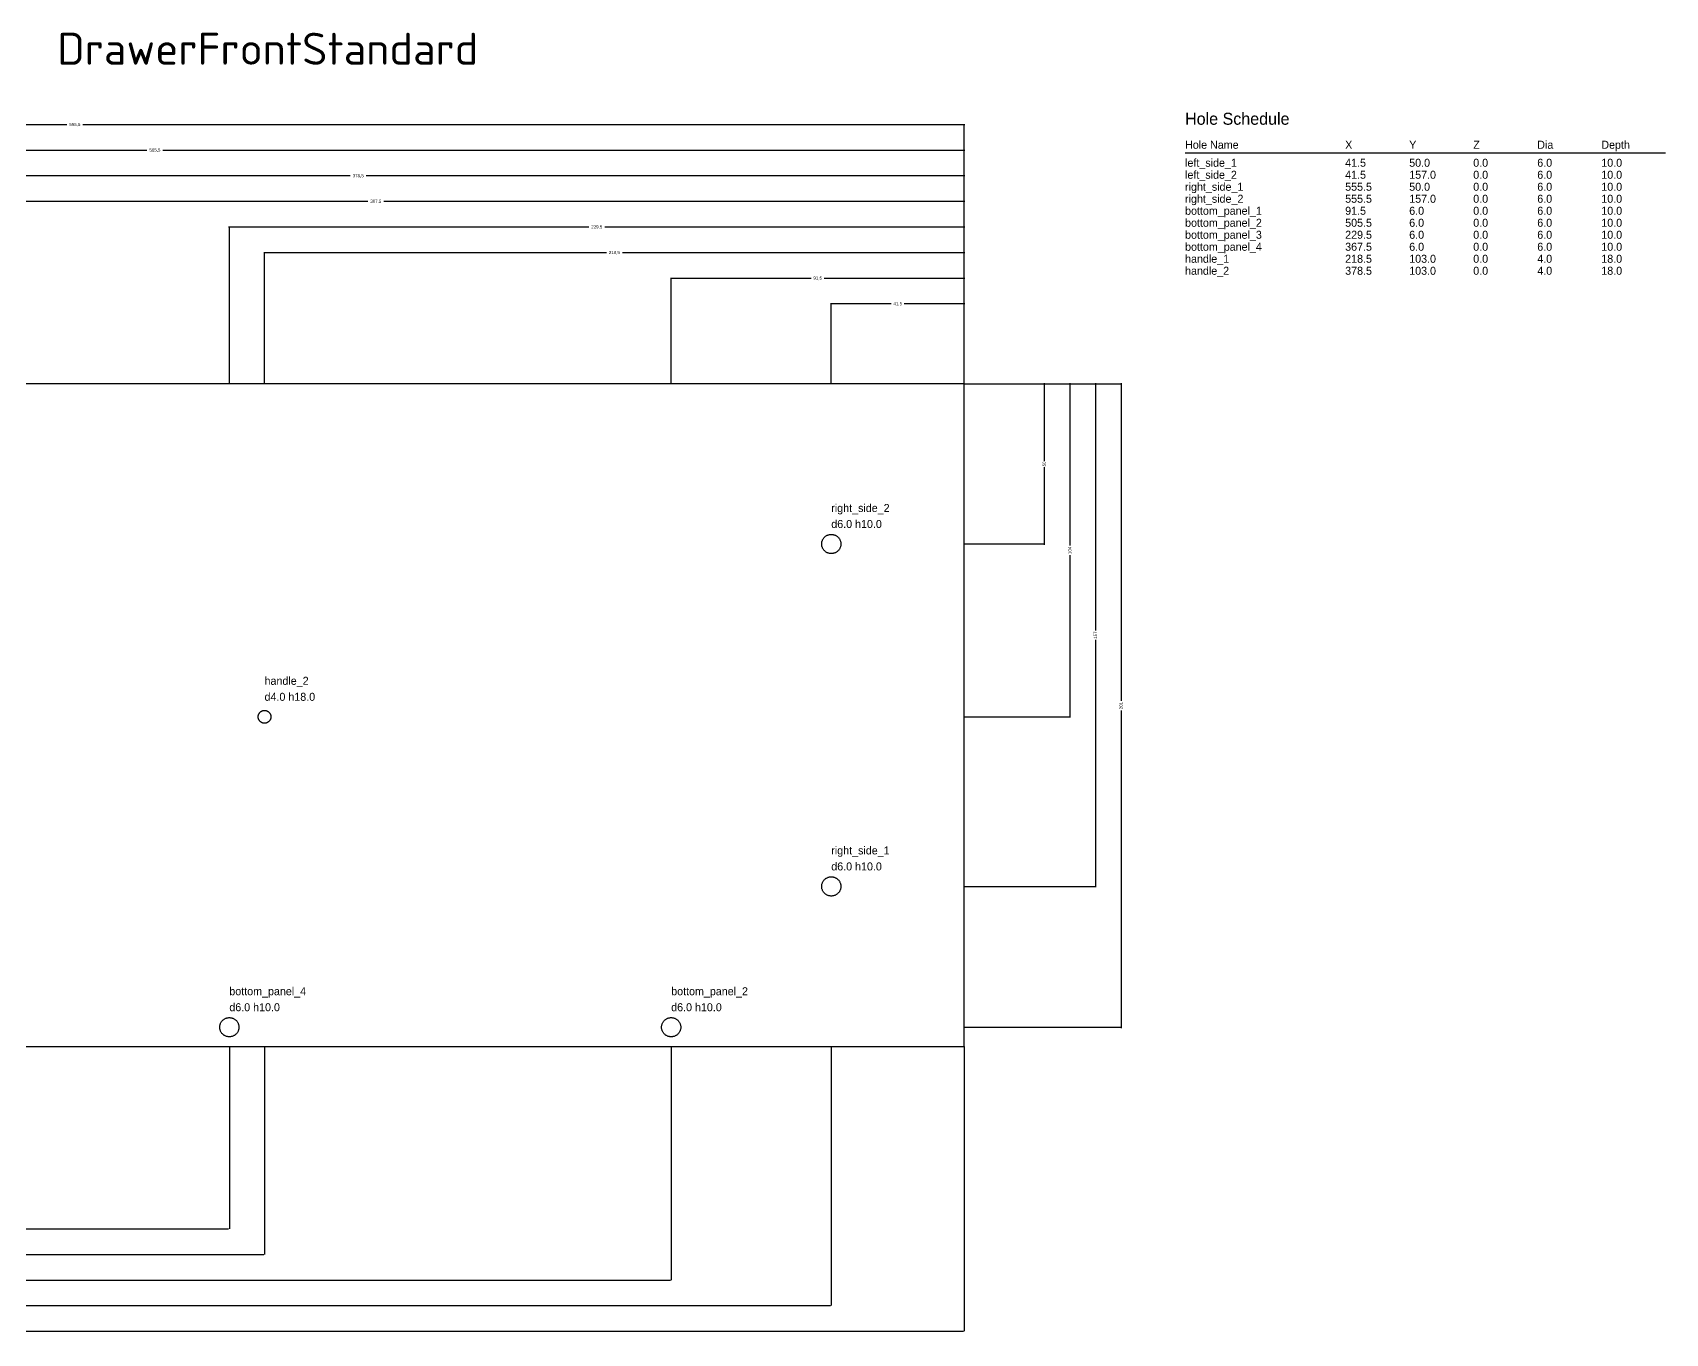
# Model space of a CAD drawing. Header units: millimetres. Extents: x -58 to 816, y -171 to 317.
# Drawn here: x 306 to 816, y -90 to 317 of the extents above; entities that cross this region are included whole.
import ezdxf
from ezdxf.enums import TextEntityAlignment as Align

# ---------------------------------------------------------------- set-up
doc = ezdxf.new("R2010")
doc.units = ezdxf.units.MM
for name, color, linetype in [('ANNOTATION', 7, 'Continuous'), ('CUT', 1, 'Continuous'), ('DIMENSION', 8, 'Continuous')]:
    doc.layers.add(name, color=color, linetype=linetype)
doc.styles.add('Title', font='ISOCPEUR.ttf')
doc.dimstyles.get("Standard").update_dxf_attribs({"dimtxt": 2.5, "dimasz": 2.5, "dimexe": 1.25, "dimexo": 0.625, "dimtad": 1, "dimtxsty": 'Standard', "dimcen": 2.5, "dimazin": 3, "dimtfac": 1, "dimtmove": 0, "dimatfit": 3})

# ---------------------------------------------------------------- blocks, each defined once
blk = doc.blocks.new('_CLOSEDFILLED')
at = {"color": 0, "linetype": 'ByBlock'}
blk.add_solid([(-1, 0.2), (0, 0), (-1, -0.2)], dxfattribs=at)
blk = doc.blocks.new('*D5')
for p, q in [((0, 0), (0, -57)), ((367.5, 0), (367.5, -57)), ((0.25, -57), (181.25, -57)), ((186.25, -57), (367.25, -57))]:
    blk.add_line(p, q)
at = {"layer": 'Defpoints'}
for p in [(0, 0), (367.5, 0), (0, -57)]:
    blk.add_point(p, dxfattribs=at)
at = {"layer": 'DIMENSION', "xscale": 0.25, "yscale": 0.25, "rotation": 180}
blk.add_blockref('_CLOSEDFILLED', (0, -57), dxfattribs=at)
at = {"layer": 'DIMENSION', "xscale": 0.25, "yscale": 0.25}
blk.add_blockref('_CLOSEDFILLED', (367.5, -57), dxfattribs=at)
at = {"layer": 'DIMENSION', "insert": (183.75, -57), "char_height": 1, "attachment_point": 5}
blk.add_mtext('367,5', dxfattribs=at)
blk = doc.blocks.new('*D6')
for p, q in [((0, 0), (0, -65)), ((378.5, 0), (378.5, -65)), ((0.25, -65), (186.75, -65)), ((191.75, -65), (378.25, -65))]:
    blk.add_line(p, q)
at = {"layer": 'Defpoints'}
for p in [(0, 0), (378.5, 0), (0, -65)]:
    blk.add_point(p, dxfattribs=at)
at = {"layer": 'DIMENSION', "xscale": 0.25, "yscale": 0.25, "rotation": 180}
blk.add_blockref('_CLOSEDFILLED', (0, -65), dxfattribs=at)
at = {"layer": 'DIMENSION', "xscale": 0.25, "yscale": 0.25}
blk.add_blockref('_CLOSEDFILLED', (378.5, -65), dxfattribs=at)
at = {"layer": 'DIMENSION', "insert": (189.25, -65), "char_height": 1, "attachment_point": 5}
blk.add_mtext('378,5', dxfattribs=at)
blk = doc.blocks.new('*D7')
for p, q in [((0, 0), (0, -73)), ((505.5, 0), (505.5, -73)), ((0.25, -73), (250.25, -73)), ((255.25, -73), (505.25, -73))]:
    blk.add_line(p, q)
at = {"layer": 'Defpoints'}
for p in [(0, 0), (505.5, 0), (0, -73)]:
    blk.add_point(p, dxfattribs=at)
at = {"layer": 'DIMENSION', "xscale": 0.25, "yscale": 0.25, "rotation": 180}
blk.add_blockref('_CLOSEDFILLED', (0, -73), dxfattribs=at)
at = {"layer": 'DIMENSION', "xscale": 0.25, "yscale": 0.25}
blk.add_blockref('_CLOSEDFILLED', (505.5, -73), dxfattribs=at)
at = {"layer": 'DIMENSION', "insert": (252.75, -73), "char_height": 1, "attachment_point": 5}
blk.add_mtext('505,5', dxfattribs=at)
blk = doc.blocks.new('*D8')
for p, q in [((0, 0), (0, -81)), ((555.5, 0), (555.5, -81)), ((0.25, -81), (275.25, -81)), ((280.25, -81), (555.25, -81))]:
    blk.add_line(p, q)
at = {"layer": 'Defpoints'}
for p in [(0, 0), (555.5, 0), (0, -81)]:
    blk.add_point(p, dxfattribs=at)
at = {"layer": 'DIMENSION', "xscale": 0.25, "yscale": 0.25, "rotation": 180}
blk.add_blockref('_CLOSEDFILLED', (0, -81), dxfattribs=at)
at = {"layer": 'DIMENSION', "xscale": 0.25, "yscale": 0.25}
blk.add_blockref('_CLOSEDFILLED', (555.5, -81), dxfattribs=at)
at = {"layer": 'DIMENSION', "insert": (277.75, -81), "char_height": 1, "attachment_point": 5}
blk.add_mtext('555,5', dxfattribs=at)
blk = doc.blocks.new('*D9')
for p, q in [((0, 0), (0, -89)), ((597, 0), (597, -89)), ((0.25, -89), (297, -89)), ((300, -89), (596.75, -89))]:
    blk.add_line(p, q)
at = {"layer": 'Defpoints'}
for p in [(0, 0), (597, 0), (0, -89)]:
    blk.add_point(p, dxfattribs=at)
at = {"layer": 'DIMENSION', "xscale": 0.25, "yscale": 0.25, "rotation": 180}
blk.add_blockref('_CLOSEDFILLED', (0, -89), dxfattribs=at)
at = {"layer": 'DIMENSION', "xscale": 0.25, "yscale": 0.25}
blk.add_blockref('_CLOSEDFILLED', (597, -89), dxfattribs=at)
at = {"layer": 'DIMENSION', "insert": (298.5, -89), "char_height": 1, "attachment_point": 5}
blk.add_mtext('597', dxfattribs=at)
blk = doc.blocks.new('*D10')
for p, q in [((574.25, 232), (555.25, 232)), ((555.5, 207), (555.5, 232)), ((597.25, 232), (578.25, 232)), ((597, 207), (597, 232))]:
    blk.add_line(p, q)
at = {"layer": 'Defpoints'}
for p in [(597, 232), (555.5, 207), (597, 207)]:
    blk.add_point(p, dxfattribs=at)
at = {"layer": 'DIMENSION', "xscale": 0.25, "yscale": 0.25}
blk.add_blockref('_CLOSEDFILLED', (555.5, 232), dxfattribs=at)
at = {"layer": 'DIMENSION', "xscale": 0.25, "yscale": 0.25, "rotation": 180}
blk.add_blockref('_CLOSEDFILLED', (597, 232), dxfattribs=at)
at = {"layer": 'DIMENSION', "insert": (576.25, 232), "char_height": 1, "attachment_point": 5}
blk.add_mtext('41,5', dxfattribs=at)
blk = doc.blocks.new('*D11')
for p, q in [((549.25, 240), (505.25, 240)), ((505.5, 207), (505.5, 240)), ((597.25, 240), (553.25, 240)), ((597, 207), (597, 240))]:
    blk.add_line(p, q)
at = {"layer": 'Defpoints'}
for p in [(597, 240), (505.5, 207), (597, 207)]:
    blk.add_point(p, dxfattribs=at)
at = {"layer": 'DIMENSION', "xscale": 0.25, "yscale": 0.25}
blk.add_blockref('_CLOSEDFILLED', (505.5, 240), dxfattribs=at)
at = {"layer": 'DIMENSION', "xscale": 0.25, "yscale": 0.25, "rotation": 180}
blk.add_blockref('_CLOSEDFILLED', (597, 240), dxfattribs=at)
at = {"layer": 'DIMENSION', "insert": (551.25, 240), "char_height": 1, "attachment_point": 5}
blk.add_mtext('91,5', dxfattribs=at)
blk = doc.blocks.new('*D12')
for p, q in [((485.25, 248), (378.25, 248)), ((378.5, 207), (378.5, 248)), ((597.25, 248), (490.25, 248)), ((597, 207), (597, 248))]:
    blk.add_line(p, q)
at = {"layer": 'Defpoints'}
for p in [(597, 248), (378.5, 207), (597, 207)]:
    blk.add_point(p, dxfattribs=at)
at = {"layer": 'DIMENSION', "xscale": 0.25, "yscale": 0.25}
blk.add_blockref('_CLOSEDFILLED', (378.5, 248), dxfattribs=at)
at = {"layer": 'DIMENSION', "xscale": 0.25, "yscale": 0.25, "rotation": 180}
blk.add_blockref('_CLOSEDFILLED', (597, 248), dxfattribs=at)
at = {"layer": 'DIMENSION', "insert": (487.75, 248), "char_height": 1, "attachment_point": 5}
blk.add_mtext('218,5', dxfattribs=at)
blk = doc.blocks.new('*D13')
for p, q in [((479.75, 256), (367.25, 256)), ((367.5, 207), (367.5, 256)), ((597.25, 256), (484.75, 256)), ((597, 207), (597, 256))]:
    blk.add_line(p, q)
at = {"layer": 'Defpoints'}
for p in [(597, 256), (367.5, 207), (597, 207)]:
    blk.add_point(p, dxfattribs=at)
at = {"layer": 'DIMENSION', "xscale": 0.25, "yscale": 0.25}
blk.add_blockref('_CLOSEDFILLED', (367.5, 256), dxfattribs=at)
at = {"layer": 'DIMENSION', "xscale": 0.25, "yscale": 0.25, "rotation": 180}
blk.add_blockref('_CLOSEDFILLED', (597, 256), dxfattribs=at)
at = {"layer": 'DIMENSION', "insert": (482.25, 256), "char_height": 1, "attachment_point": 5}
blk.add_mtext('229,5', dxfattribs=at)
blk = doc.blocks.new('*D14')
for p, q in [((410.75, 264), (229.25, 264)), ((229.5, 207), (229.5, 264)), ((597.25, 264), (415.75, 264)), ((597, 207), (597, 264))]:
    blk.add_line(p, q)
at = {"layer": 'Defpoints'}
for p in [(597, 264), (229.5, 207), (597, 207)]:
    blk.add_point(p, dxfattribs=at)
at = {"layer": 'DIMENSION', "xscale": 0.25, "yscale": 0.25}
blk.add_blockref('_CLOSEDFILLED', (229.5, 264), dxfattribs=at)
at = {"layer": 'DIMENSION', "xscale": 0.25, "yscale": 0.25, "rotation": 180}
blk.add_blockref('_CLOSEDFILLED', (597, 264), dxfattribs=at)
at = {"layer": 'DIMENSION', "insert": (413.25, 264), "char_height": 1, "attachment_point": 5}
blk.add_mtext('367,5', dxfattribs=at)
blk = doc.blocks.new('*D15')
for p, q in [((405.25, 272), (218.25, 272)), ((218.5, 207), (218.5, 272)), ((597.25, 272), (410.25, 272)), ((597, 207), (597, 272))]:
    blk.add_line(p, q)
at = {"layer": 'Defpoints'}
for p in [(597, 272), (218.5, 207), (597, 207)]:
    blk.add_point(p, dxfattribs=at)
at = {"layer": 'DIMENSION', "xscale": 0.25, "yscale": 0.25}
blk.add_blockref('_CLOSEDFILLED', (218.5, 272), dxfattribs=at)
at = {"layer": 'DIMENSION', "xscale": 0.25, "yscale": 0.25, "rotation": 180}
blk.add_blockref('_CLOSEDFILLED', (597, 272), dxfattribs=at)
at = {"layer": 'DIMENSION', "insert": (407.75, 272), "char_height": 1, "attachment_point": 5}
blk.add_mtext('378,5', dxfattribs=at)
blk = doc.blocks.new('*D16')
for p, q in [((341.75, 280), (91.25, 280)), ((91.5, 207), (91.5, 280)), ((597.25, 280), (346.75, 280)), ((597, 207), (597, 280))]:
    blk.add_line(p, q)
at = {"layer": 'Defpoints'}
for p in [(597, 280), (91.5, 207), (597, 207)]:
    blk.add_point(p, dxfattribs=at)
at = {"layer": 'DIMENSION', "xscale": 0.25, "yscale": 0.25}
blk.add_blockref('_CLOSEDFILLED', (91.5, 280), dxfattribs=at)
at = {"layer": 'DIMENSION', "xscale": 0.25, "yscale": 0.25, "rotation": 180}
blk.add_blockref('_CLOSEDFILLED', (597, 280), dxfattribs=at)
at = {"layer": 'DIMENSION', "insert": (344.25, 280), "char_height": 1, "attachment_point": 5}
blk.add_mtext('505,5', dxfattribs=at)
blk = doc.blocks.new('*D17')
for p, q in [((316.75, 288), (41.25, 288)), ((41.5, 207), (41.5, 288)), ((597.25, 288), (321.75, 288)), ((597, 207), (597, 288))]:
    blk.add_line(p, q)
at = {"layer": 'Defpoints'}
for p in [(597, 288), (41.5, 207), (597, 207)]:
    blk.add_point(p, dxfattribs=at)
at = {"layer": 'DIMENSION', "xscale": 0.25, "yscale": 0.25}
blk.add_blockref('_CLOSEDFILLED', (41.5, 288), dxfattribs=at)
at = {"layer": 'DIMENSION', "xscale": 0.25, "yscale": 0.25, "rotation": 180}
blk.add_blockref('_CLOSEDFILLED', (597, 288), dxfattribs=at)
at = {"layer": 'DIMENSION', "insert": (319.25, 288), "char_height": 1, "attachment_point": 5}
blk.add_mtext('555,5', dxfattribs=at)
blk = doc.blocks.new('*D23')
for p, q in [((597, 207), (622, 207)), ((622, 207.25), (622, 183)), ((622, 181), (622, 156.75)), ((597, 157), (622, 157))]:
    blk.add_line(p, q)
at = {"layer": 'Defpoints'}
for p in [(597, 207), (622, 207), (597, 157)]:
    blk.add_point(p, dxfattribs=at)
at = {"layer": 'DIMENSION', "xscale": 0.25, "yscale": 0.25}
for p, rotation in [((622, 207), 270), ((622, 157), 90)]:
    blk.add_blockref('_CLOSEDFILLED', p, dxfattribs=dict(at, rotation=rotation))
at = {"layer": 'DIMENSION', "insert": (622, 182), "char_height": 1, "attachment_point": 5, "rotation": 90}
blk.add_mtext('50', dxfattribs=at)
blk = doc.blocks.new('*D24')
for p, q in [((597, 207), (630, 207)), ((630, 207.25), (630, 156.5)), ((630, 153.5), (630, 102.75)), ((597, 103), (630, 103))]:
    blk.add_line(p, q)
at = {"layer": 'Defpoints'}
for p in [(597, 207), (630, 207), (597, 103)]:
    blk.add_point(p, dxfattribs=at)
at = {"layer": 'DIMENSION', "xscale": 0.25, "yscale": 0.25}
for p, rotation in [((630, 207), 270), ((630, 103), 90)]:
    blk.add_blockref('_CLOSEDFILLED', p, dxfattribs=dict(at, rotation=rotation))
at = {"layer": 'DIMENSION', "insert": (630, 155), "char_height": 1, "attachment_point": 5, "rotation": 90}
blk.add_mtext('104', dxfattribs=at)
blk = doc.blocks.new('*D25')
for p, q in [((597, 207), (638, 207)), ((638, 207.25), (638, 130)), ((638, 127), (638, 49.75)), ((597, 50), (638, 50))]:
    blk.add_line(p, q)
at = {"layer": 'Defpoints'}
for p in [(597, 207), (638, 207), (597, 50)]:
    blk.add_point(p, dxfattribs=at)
at = {"layer": 'DIMENSION', "xscale": 0.25, "yscale": 0.25}
for p, rotation in [((638, 207), 270), ((638, 50), 90)]:
    blk.add_blockref('_CLOSEDFILLED', p, dxfattribs=dict(at, rotation=rotation))
at = {"layer": 'DIMENSION', "insert": (638, 128.5), "char_height": 1, "attachment_point": 5, "rotation": 90}
blk.add_mtext('157', dxfattribs=at)
blk = doc.blocks.new('*D26')
for p, q in [((597, 207), (646, 207)), ((646, 207.25), (646, 108)), ((646, 105), (646, 5.75)), ((597, 6), (646, 6))]:
    blk.add_line(p, q)
at = {"layer": 'Defpoints'}
for p in [(597, 207), (646, 207), (597, 6)]:
    blk.add_point(p, dxfattribs=at)
at = {"layer": 'DIMENSION', "xscale": 0.25, "yscale": 0.25}
for p, rotation in [((646, 207), 270), ((646, 6), 90)]:
    blk.add_blockref('_CLOSEDFILLED', p, dxfattribs=dict(at, rotation=rotation))
at = {"layer": 'DIMENSION', "insert": (646, 106.5), "char_height": 1, "attachment_point": 5, "rotation": 90}
blk.add_mtext('201', dxfattribs=at)

msp = doc.modelspace()

# ---------------------------------------------------------------- linework, layer by layer
at = {"layer": 'ANNOTATION'}
msp.add_line((666, 279.25), (816, 279.25), dxfattribs=at)
at = {"layer": 'CUT'}
for p, q in [((597, 207), (0, 207)), ((597, 0), (597, 207)), ((552.647, 157.927), (552.711, 158.104)), ((552.711, 158.104), (552.786, 158.277)), ((552.786, 158.277), (552.871, 158.445)), ((552.871, 158.445), (552.967, 158.607)), ((552.967, 158.607), (553.073, 158.763)), ((553.073, 158.763), (553.188, 158.912)), ((553.188, 158.912), (553.313, 159.054)), ((553.313, 159.054), (553.446, 159.187)), ((553.446, 159.187), (553.588, 159.312)), ((553.588, 159.312), (553.737, 159.427)), ((553.737, 159.427), (553.893, 159.533)), ((553.893, 159.533), (554.055, 159.629)), ((554.055, 159.629), (554.223, 159.714)), ((554.223, 159.714), (554.396, 159.789)), ((554.396, 159.789), (554.573, 159.853)), ((554.573, 159.853), (554.754, 159.906)), ((554.754, 159.906), (554.938, 159.947)), ((554.938, 159.947), (555.124, 159.976)), ((555.124, 159.976), (555.312, 159.994)), ((555.312, 159.994), (555.5, 160)), ((555.5, 160), (555.688, 159.994)), ((555.688, 159.994), (555.876, 159.976)), ((555.876, 159.976), (556.062, 159.947)), ((556.062, 159.947), (556.246, 159.906)), ((556.246, 159.906), (556.427, 159.853)), ((556.427, 159.853), (556.604, 159.789)), ((556.604, 159.789), (556.777, 159.714)), ((556.777, 159.714), (556.945, 159.629)), ((556.945, 159.629), (557.107, 159.533)), ((557.107, 159.533), (557.263, 159.427)), ((557.263, 159.427), (557.412, 159.312)), ((557.412, 159.312), (557.554, 159.187)), ((557.554, 159.187), (557.687, 159.054)), ((557.687, 159.054), (557.812, 158.912)), ((557.812, 158.912), (557.927, 158.763)), ((557.927, 158.763), (558.033, 158.607)), ((558.033, 158.607), (558.129, 158.445)), ((558.129, 158.445), (558.214, 158.277)), ((558.214, 158.277), (558.289, 158.104)), ((558.289, 158.104), (558.353, 157.927)), ((552.5, 157), (552.506, 157.188)), ((552.506, 156.812), (552.5, 157)), ((552.506, 157.188), (552.524, 157.376)), ((552.524, 156.624), (552.506, 156.812)), ((552.524, 157.376), (552.553, 157.562)), ((552.553, 156.438), (552.524, 156.624)), ((552.553, 157.562), (552.594, 157.746)), ((552.594, 156.254), (552.553, 156.438)), ((552.594, 157.746), (552.647, 157.927)), ((552.647, 156.073), (552.594, 156.254)), ((552.711, 155.896), (552.647, 156.073)), ((552.786, 155.723), (552.711, 155.896)), ((552.871, 155.555), (552.786, 155.723)), ((552.967, 155.393), (552.871, 155.555)), ((553.073, 155.237), (552.967, 155.393)), ((553.188, 155.088), (553.073, 155.237)), ((553.313, 154.946), (553.188, 155.088)), ((553.446, 154.813), (553.313, 154.946)), ((553.588, 154.688), (553.446, 154.813)), ((553.737, 154.573), (553.588, 154.688)), ((553.893, 154.467), (553.737, 154.573)), ((554.055, 154.371), (553.893, 154.467)), ((554.223, 154.286), (554.055, 154.371)), ((554.396, 154.211), (554.223, 154.286)), ((554.573, 154.147), (554.396, 154.211)), ((554.754, 154.094), (554.573, 154.147)), ((554.938, 154.053), (554.754, 154.094)), ((555.124, 154.024), (554.938, 154.053)), ((555.312, 154.006), (555.124, 154.024)), ((555.5, 154), (555.312, 154.006)), ((555.688, 154.006), (555.5, 154)), ((555.876, 154.024), (555.688, 154.006)), ((556.062, 154.053), (555.876, 154.024)), ((556.246, 154.094), (556.062, 154.053)), ((556.427, 154.147), (556.246, 154.094)), ((556.604, 154.211), (556.427, 154.147)), ((556.777, 154.286), (556.604, 154.211)), ((556.945, 154.371), (556.777, 154.286)), ((557.107, 154.467), (556.945, 154.371)), ((557.263, 154.573), (557.107, 154.467)), ((557.412, 154.688), (557.263, 154.573)), ((557.554, 154.813), (557.412, 154.688)), ((557.687, 154.946), (557.554, 154.813)), ((557.812, 155.088), (557.687, 154.946)), ((557.927, 155.237), (557.812, 155.088)), ((558.033, 155.393), (557.927, 155.237)), ((558.129, 155.555), (558.033, 155.393)), ((558.214, 155.723), (558.129, 155.555)), ((558.289, 155.896), (558.214, 155.723)), ((558.353, 156.073), (558.289, 155.896)), ((558.353, 157.927), (558.406, 157.746)), ((558.406, 156.254), (558.353, 156.073)), ((558.406, 157.746), (558.447, 157.562)), ((558.447, 156.438), (558.406, 156.254)), ((558.447, 157.562), (558.476, 157.376)), ((558.476, 156.624), (558.447, 156.438)), ((558.476, 157.376), (558.494, 157.188)), ((558.494, 156.812), (558.476, 156.624)), ((558.494, 157.188), (558.5, 157)), ((558.5, 157), (558.494, 156.812)), ((376.5, 103), (376.504, 103.126)), ((376.504, 102.874), (376.5, 103)), ((376.504, 103.126), (376.516, 103.251)), ((376.516, 102.749), (376.504, 102.874)), ((376.516, 103.251), (376.535, 103.375)), ((376.535, 102.625), (376.516, 102.749)), ((376.535, 103.375), (376.563, 103.497)), ((376.563, 102.503), (376.535, 102.625)), ((376.563, 103.497), (376.598, 103.618)), ((376.598, 102.382), (376.563, 102.503)), ((376.598, 103.618), (376.64, 103.736)), ((376.64, 102.264), (376.598, 102.382)), ((376.64, 103.736), (376.69, 103.852)), ((376.69, 102.148), (376.64, 102.264)), ((376.69, 103.852), (376.747, 103.964)), ((376.747, 102.036), (376.69, 102.148)), ((376.747, 103.964), (376.811, 104.072)), ((376.811, 101.928), (376.747, 102.036)), ((376.811, 104.072), (376.882, 104.176)), ((376.882, 104.176), (376.959, 104.275)), ((376.959, 104.275), (377.042, 104.369)), ((377.042, 104.369), (377.131, 104.458)), ((377.131, 104.458), (377.225, 104.541)), ((377.225, 104.541), (377.324, 104.618)), ((377.324, 104.618), (377.428, 104.689)), ((377.428, 104.689), (377.536, 104.753)), ((377.536, 104.753), (377.648, 104.81)), ((377.648, 104.81), (377.764, 104.86)), ((377.764, 104.86), (377.882, 104.902)), ((377.882, 104.902), (378.003, 104.937)), ((378.003, 104.937), (378.125, 104.965)), ((378.125, 104.965), (378.249, 104.984)), ((378.249, 104.984), (378.374, 104.996)), ((378.374, 104.996), (378.5, 105)), ((378.5, 105), (378.626, 104.996)), ((378.626, 104.996), (378.751, 104.984)), ((378.751, 104.984), (378.875, 104.965)), ((378.875, 104.965), (378.997, 104.937)), ((378.997, 104.937), (379.118, 104.902)), ((379.118, 104.902), (379.236, 104.86)), ((379.236, 104.86), (379.352, 104.81)), ((379.352, 104.81), (379.464, 104.753)), ((379.464, 104.753), (379.572, 104.689)), ((379.572, 104.689), (379.676, 104.618)), ((379.676, 104.618), (379.775, 104.541)), ((379.775, 104.541), (379.869, 104.458)), ((379.869, 104.458), (379.958, 104.369)), ((379.958, 104.369), (380.041, 104.275)), ((380.041, 104.275), (380.118, 104.176)), ((380.118, 104.176), (380.189, 104.072)), ((380.189, 104.072), (380.253, 103.964)), ((380.253, 102.036), (380.189, 101.928)), ((380.253, 103.964), (380.31, 103.852)), ((380.31, 102.148), (380.253, 102.036)), ((380.31, 103.852), (380.36, 103.736)), ((380.36, 102.264), (380.31, 102.148)), ((380.36, 103.736), (380.402, 103.618)), ((380.402, 102.382), (380.36, 102.264)), ((380.402, 103.618), (380.437, 103.497)), ((380.437, 102.503), (380.402, 102.382)), ((380.437, 103.497), (380.465, 103.375)), ((380.465, 102.625), (380.437, 102.503)), ((380.465, 103.375), (380.484, 103.251)), ((380.484, 102.749), (380.465, 102.625)), ((380.484, 103.251), (380.496, 103.126)), ((380.496, 102.874), (380.484, 102.749)), ((380.496, 103.126), (380.5, 103)), ((380.5, 103), (380.496, 102.874)), ((376.882, 101.824), (376.811, 101.928)), ((376.959, 101.725), (376.882, 101.824)), ((377.042, 101.631), (376.959, 101.725)), ((377.131, 101.542), (377.042, 101.631)), ((377.225, 101.459), (377.131, 101.542)), ((377.324, 101.382), (377.225, 101.459)), ((377.428, 101.311), (377.324, 101.382)), ((377.536, 101.247), (377.428, 101.311)), ((377.648, 101.19), (377.536, 101.247)), ((377.764, 101.14), (377.648, 101.19)), ((377.882, 101.098), (377.764, 101.14)), ((378.003, 101.063), (377.882, 101.098)), ((378.125, 101.035), (378.003, 101.063)), ((378.249, 101.016), (378.125, 101.035)), ((378.374, 101.004), (378.249, 101.016)), ((378.5, 101), (378.374, 101.004)), ((378.626, 101.004), (378.5, 101)), ((378.751, 101.016), (378.626, 101.004)), ((378.875, 101.035), (378.751, 101.016)), ((378.997, 101.063), (378.875, 101.035)), ((379.118, 101.098), (378.997, 101.063)), ((379.236, 101.14), (379.118, 101.098)), ((379.352, 101.19), (379.236, 101.14)), ((379.464, 101.247), (379.352, 101.19)), ((379.572, 101.311), (379.464, 101.247)), ((379.676, 101.382), (379.572, 101.311)), ((379.775, 101.459), (379.676, 101.382)), ((379.869, 101.542), (379.775, 101.459)), ((379.958, 101.631), (379.869, 101.542)), ((380.041, 101.725), (379.958, 101.631)), ((380.118, 101.824), (380.041, 101.725)), ((380.189, 101.928), (380.118, 101.824)), ((552.647, 50.9271), (552.711, 51.1044)), ((552.711, 51.1044), (552.786, 51.2773)), ((552.786, 51.2773), (552.871, 51.4453)), ((552.871, 51.4453), (552.967, 51.6075)), ((552.967, 51.6075), (553.073, 51.7634)), ((553.073, 51.7634), (553.188, 51.9123)), ((553.188, 51.9123), (553.313, 52.0536)), ((553.313, 52.0536), (553.446, 52.1869)), ((553.446, 52.1869), (553.588, 52.3115)), ((553.588, 52.3115), (553.737, 52.4271)), ((553.737, 52.4271), (553.893, 52.533)), ((553.893, 52.533), (554.055, 52.6289)), ((554.055, 52.6289), (554.223, 52.7145)), ((554.223, 52.7145), (554.396, 52.7893)), ((554.396, 52.7893), (554.573, 52.8532)), ((554.573, 52.8532), (554.754, 52.9057)), ((554.754, 52.9057), (554.938, 52.9469)), ((554.938, 52.9469), (555.124, 52.9763)), ((555.124, 52.9763), (555.312, 52.9941)), ((555.312, 52.9941), (555.5, 53)), ((555.5, 53), (555.688, 52.9941)), ((555.688, 52.9941), (555.876, 52.9763)), ((555.876, 52.9763), (556.062, 52.9469)), ((556.062, 52.9469), (556.246, 52.9057)), ((556.246, 52.9057), (556.427, 52.8532)), ((556.427, 52.8532), (556.604, 52.7893)), ((556.604, 52.7893), (556.777, 52.7145)), ((556.777, 52.7145), (556.945, 52.6289)), ((556.945, 52.6289), (557.107, 52.533)), ((557.107, 52.533), (557.263, 52.4271)), ((557.263, 52.4271), (557.412, 52.3115)), ((557.412, 52.3115), (557.554, 52.1869)), ((557.554, 52.1869), (557.687, 52.0536)), ((557.687, 52.0536), (557.812, 51.9123)), ((557.812, 51.9123), (557.927, 51.7634)), ((557.927, 51.7634), (558.033, 51.6075)), ((558.033, 51.6075), (558.129, 51.4453)), ((558.129, 51.4453), (558.214, 51.2773)), ((558.214, 51.2773), (558.289, 51.1044)), ((558.289, 51.1044), (558.353, 50.9271)), ((552.5, 50), (552.506, 50.1884)), ((552.506, 49.8116), (552.5, 50)), ((552.506, 50.1884), (552.524, 50.376)), ((552.524, 49.624), (552.506, 49.8116)), ((552.524, 50.376), (552.553, 50.5621)), ((552.553, 49.4379), (552.524, 49.624)), ((552.553, 50.5621), (552.594, 50.7461)), ((552.594, 49.2539), (552.553, 49.4379)), ((552.594, 50.7461), (552.647, 50.9271)), ((552.647, 49.0729), (552.594, 49.2539)), ((552.711, 48.8956), (552.647, 49.0729)), ((552.786, 48.7227), (552.711, 48.8956)), ((552.871, 48.5547), (552.786, 48.7227)), ((552.967, 48.3925), (552.871, 48.5547)), ((553.073, 48.2366), (552.967, 48.3925)), ((553.188, 48.0877), (553.073, 48.2366)), ((553.313, 47.9464), (553.188, 48.0877)), ((553.446, 47.8131), (553.313, 47.9464)), ((553.588, 47.6885), (553.446, 47.8131)), ((553.737, 47.5729), (553.588, 47.6885)), ((553.893, 47.467), (553.737, 47.5729)), ((554.055, 47.3711), (553.893, 47.467)), ((554.223, 47.2855), (554.055, 47.3711)), ((554.396, 47.2107), (554.223, 47.2855)), ((554.573, 47.1468), (554.396, 47.2107)), ((554.754, 47.0942), (554.573, 47.1468)), ((554.938, 47.0531), (554.754, 47.0942)), ((555.124, 47.0237), (554.938, 47.0531)), ((555.312, 47.0059), (555.124, 47.0237)), ((555.5, 47), (555.312, 47.0059)), ((555.688, 47.0059), (555.5, 47)), ((555.876, 47.0237), (555.688, 47.0059)), ((556.062, 47.0531), (555.876, 47.0237)), ((556.246, 47.0942), (556.062, 47.0531)), ((556.427, 47.1468), (556.246, 47.0942)), ((556.604, 47.2107), (556.427, 47.1468)), ((556.777, 47.2855), (556.604, 47.2107)), ((556.945, 47.3711), (556.777, 47.2855)), ((557.107, 47.467), (556.945, 47.3711)), ((557.263, 47.5729), (557.107, 47.467)), ((557.412, 47.6885), (557.263, 47.5729)), ((557.554, 47.8131), (557.412, 47.6885)), ((557.687, 47.9464), (557.554, 47.8131)), ((557.812, 48.0877), (557.687, 47.9464)), ((557.927, 48.2366), (557.812, 48.0877)), ((558.033, 48.3925), (557.927, 48.2366)), ((558.129, 48.5547), (558.033, 48.3925)), ((558.214, 48.7227), (558.129, 48.5547)), ((558.289, 48.8956), (558.214, 48.7227)), ((558.353, 49.0729), (558.289, 48.8956)), ((558.353, 50.9271), (558.406, 50.7461)), ((558.406, 49.2539), (558.353, 49.0729)), ((558.406, 50.7461), (558.447, 50.5621)), ((558.447, 49.4379), (558.406, 49.2539)), ((558.447, 50.5621), (558.476, 50.376)), ((558.476, 49.624), (558.447, 49.4379)), ((558.476, 50.376), (558.494, 50.1884)), ((558.494, 49.8116), (558.476, 49.624)), ((558.494, 50.1884), (558.5, 50)), ((558.5, 50), (558.494, 49.8116)), ((364.5, 6), (364.506, 6.18837)), ((364.506, 5.81163), (364.5, 6)), ((364.506, 6.18837), (364.524, 6.376)), ((364.524, 5.624), (364.506, 5.81163)), ((364.524, 6.376), (364.553, 6.56214)), ((364.553, 5.43786), (364.524, 5.624)), ((364.553, 6.56214), (364.594, 6.74607)), ((364.594, 5.25393), (364.553, 5.43786)), ((364.594, 6.74607), (364.647, 6.92705)), ((364.647, 5.07295), (364.594, 5.25393)), ((364.647, 6.92705), (364.711, 7.10437)), ((364.711, 7.10437), (364.786, 7.27734)), ((364.786, 7.27734), (364.871, 7.44526)), ((364.871, 7.44526), (364.967, 7.60748)), ((364.967, 7.60748), (365.073, 7.76336)), ((365.073, 7.76336), (365.188, 7.91227)), ((365.188, 7.91227), (365.313, 8.05364)), ((365.313, 8.05364), (365.446, 8.18691)), ((365.446, 8.18691), (365.588, 8.31154)), ((365.588, 8.31154), (365.737, 8.42705)), ((365.737, 8.42705), (365.893, 8.53298)), ((365.893, 8.53298), (366.055, 8.62892)), ((366.055, 8.62892), (366.223, 8.71448)), ((366.223, 8.71448), (366.396, 8.78933)), ((366.396, 8.78933), (366.573, 8.85317)), ((366.573, 8.85317), (366.754, 8.90575)), ((366.754, 8.90575), (366.938, 8.94686)), ((366.938, 8.94686), (367.124, 8.97634)), ((367.124, 8.97634), (367.312, 8.99408)), ((367.312, 8.99408), (367.5, 9)), ((367.5, 9), (367.688, 8.99408)), ((367.688, 8.99408), (367.876, 8.97634)), ((367.876, 8.97634), (368.062, 8.94686)), ((368.062, 8.94686), (368.246, 8.90575)), ((368.246, 8.90575), (368.427, 8.85317)), ((368.427, 8.85317), (368.604, 8.78933)), ((368.604, 8.78933), (368.777, 8.71448)), ((368.777, 8.71448), (368.945, 8.62892)), ((368.945, 8.62892), (369.107, 8.53298)), ((369.107, 8.53298), (369.263, 8.42705)), ((369.263, 8.42705), (369.412, 8.31154)), ((369.412, 8.31154), (369.554, 8.18691)), ((369.554, 8.18691), (369.687, 8.05364)), ((369.687, 8.05364), (369.812, 7.91227)), ((369.812, 7.91227), (369.927, 7.76336)), ((369.927, 7.76336), (370.033, 7.60748)), ((370.033, 7.60748), (370.129, 7.44526)), ((370.129, 7.44526), (370.214, 7.27734)), ((370.214, 7.27734), (370.289, 7.10437)), ((370.289, 7.10437), (370.353, 6.92705)), ((370.353, 6.92705), (370.406, 6.74607)), ((370.406, 5.25393), (370.353, 5.07295)), ((370.406, 6.74607), (370.447, 6.56214)), ((370.447, 5.43786), (370.406, 5.25393)), ((370.447, 6.56214), (370.476, 6.376)), ((370.476, 5.624), (370.447, 5.43786)), ((370.476, 6.376), (370.494, 6.18837)), ((370.494, 5.81163), (370.476, 5.624)), ((370.494, 6.18837), (370.5, 6)), ((370.5, 6), (370.494, 5.81163)), ((502.5, 6), (502.506, 6.18837)), ((502.506, 5.81163), (502.5, 6)), ((502.506, 6.18837), (502.524, 6.376)), ((502.524, 5.624), (502.506, 5.81163)), ((502.524, 6.376), (502.553, 6.56214)), ((502.553, 5.43786), (502.524, 5.624)), ((502.553, 6.56214), (502.594, 6.74607)), ((502.594, 5.25393), (502.553, 5.43786)), ((502.594, 6.74607), (502.647, 6.92705)), ((502.647, 5.07295), (502.594, 5.25393)), ((502.647, 6.92705), (502.711, 7.10437)), ((502.711, 7.10437), (502.786, 7.27734)), ((502.786, 7.27734), (502.871, 7.44526)), ((502.871, 7.44526), (502.967, 7.60748)), ((502.967, 7.60748), (503.073, 7.76336)), ((503.073, 7.76336), (503.188, 7.91227)), ((503.188, 7.91227), (503.313, 8.05364)), ((503.313, 8.05364), (503.446, 8.18691)), ((503.446, 8.18691), (503.588, 8.31154)), ((503.588, 8.31154), (503.737, 8.42705)), ((503.737, 8.42705), (503.893, 8.53298)), ((503.893, 8.53298), (504.055, 8.62892)), ((504.055, 8.62892), (504.223, 8.71448)), ((504.223, 8.71448), (504.396, 8.78933)), ((504.396, 8.78933), (504.573, 8.85317)), ((504.573, 8.85317), (504.754, 8.90575)), ((504.754, 8.90575), (504.938, 8.94686)), ((504.938, 8.94686), (505.124, 8.97634)), ((505.124, 8.97634), (505.312, 8.99408)), ((505.312, 8.99408), (505.5, 9)), ((505.5, 9), (505.688, 8.99408)), ((505.688, 8.99408), (505.876, 8.97634)), ((505.876, 8.97634), (506.062, 8.94686)), ((506.062, 8.94686), (506.246, 8.90575)), ((506.246, 8.90575), (506.427, 8.85317)), ((506.427, 8.85317), (506.604, 8.78933)), ((506.604, 8.78933), (506.777, 8.71448)), ((506.777, 8.71448), (506.945, 8.62892)), ((506.945, 8.62892), (507.107, 8.53298)), ((507.107, 8.53298), (507.263, 8.42705)), ((507.263, 8.42705), (507.412, 8.31154)), ((507.412, 8.31154), (507.554, 8.18691)), ((507.554, 8.18691), (507.687, 8.05364)), ((507.687, 8.05364), (507.812, 7.91227)), ((507.812, 7.91227), (507.927, 7.76336)), ((507.927, 7.76336), (508.033, 7.60748)), ((508.033, 7.60748), (508.129, 7.44526)), ((508.129, 7.44526), (508.214, 7.27734)), ((508.214, 7.27734), (508.289, 7.10437)), ((508.289, 7.10437), (508.353, 6.92705)), ((508.353, 6.92705), (508.406, 6.74607)), ((508.406, 5.25393), (508.353, 5.07295)), ((508.406, 6.74607), (508.447, 6.56214)), ((508.447, 5.43786), (508.406, 5.25393)), ((508.447, 6.56214), (508.476, 6.376)), ((508.476, 5.624), (508.447, 5.43786)), ((508.476, 6.376), (508.494, 6.18837)), ((508.494, 5.81163), (508.476, 5.624)), ((508.494, 6.18837), (508.5, 6)), ((508.5, 6), (508.494, 5.81163)), ((0, 0), (597, 0)), ((364.711, 4.89563), (364.647, 5.07295)), ((364.786, 4.72266), (364.711, 4.89563)), ((364.871, 4.55474), (364.786, 4.72266)), ((364.967, 4.39252), (364.871, 4.55474)), ((365.073, 4.23664), (364.967, 4.39252)), ((365.188, 4.08773), (365.073, 4.23664)), ((365.313, 3.94636), (365.188, 4.08773)), ((365.446, 3.81309), (365.313, 3.94636)), ((365.588, 3.68846), (365.446, 3.81309)), ((365.737, 3.57295), (365.588, 3.68846)), ((365.893, 3.46702), (365.737, 3.57295)), ((366.055, 3.37108), (365.893, 3.46702)), ((366.223, 3.28552), (366.055, 3.37108)), ((366.396, 3.21067), (366.223, 3.28552)), ((366.573, 3.14683), (366.396, 3.21067)), ((366.754, 3.09425), (366.573, 3.14683)), ((366.938, 3.05314), (366.754, 3.09425)), ((367.124, 3.02366), (366.938, 3.05314)), ((367.312, 3.00592), (367.124, 3.02366)), ((367.5, 3), (367.312, 3.00592)), ((367.688, 3.00592), (367.5, 3)), ((367.876, 3.02366), (367.688, 3.00592)), ((368.062, 3.05314), (367.876, 3.02366)), ((368.246, 3.09425), (368.062, 3.05314)), ((368.427, 3.14683), (368.246, 3.09425)), ((368.604, 3.21067), (368.427, 3.14683)), ((368.777, 3.28552), (368.604, 3.21067)), ((368.945, 3.37108), (368.777, 3.28552)), ((369.107, 3.46702), (368.945, 3.37108)), ((369.263, 3.57295), (369.107, 3.46702)), ((369.412, 3.68846), (369.263, 3.57295)), ((369.554, 3.81309), (369.412, 3.68846)), ((369.687, 3.94636), (369.554, 3.81309)), ((369.812, 4.08773), (369.687, 3.94636)), ((369.927, 4.23664), (369.812, 4.08773)), ((370.033, 4.39252), (369.927, 4.23664)), ((370.129, 4.55474), (370.033, 4.39252)), ((370.214, 4.72266), (370.129, 4.55474)), ((370.289, 4.89563), (370.214, 4.72266)), ((370.353, 5.07295), (370.289, 4.89563)), ((502.711, 4.89563), (502.647, 5.07295)), ((502.786, 4.72266), (502.711, 4.89563)), ((502.871, 4.55474), (502.786, 4.72266)), ((502.967, 4.39252), (502.871, 4.55474)), ((503.073, 4.23664), (502.967, 4.39252)), ((503.188, 4.08773), (503.073, 4.23664)), ((503.313, 3.94636), (503.188, 4.08773)), ((503.446, 3.81309), (503.313, 3.94636)), ((503.588, 3.68846), (503.446, 3.81309)), ((503.737, 3.57295), (503.588, 3.68846)), ((503.893, 3.46702), (503.737, 3.57295)), ((504.055, 3.37108), (503.893, 3.46702)), ((504.223, 3.28552), (504.055, 3.37108)), ((504.396, 3.21067), (504.223, 3.28552)), ((504.573, 3.14683), (504.396, 3.21067)), ((504.754, 3.09425), (504.573, 3.14683)), ((504.938, 3.05314), (504.754, 3.09425)), ((505.124, 3.02366), (504.938, 3.05314)), ((505.312, 3.00592), (505.124, 3.02366)), ((505.5, 3), (505.312, 3.00592)), ((505.688, 3.00592), (505.5, 3)), ((505.876, 3.02366), (505.688, 3.00592)), ((506.062, 3.05314), (505.876, 3.02366)), ((506.246, 3.09425), (506.062, 3.05314)), ((506.427, 3.14683), (506.246, 3.09425)), ((506.604, 3.21067), (506.427, 3.14683)), ((506.777, 3.28552), (506.604, 3.21067)), ((506.945, 3.37108), (506.777, 3.28552)), ((507.107, 3.46702), (506.945, 3.37108)), ((507.263, 3.57295), (507.107, 3.46702)), ((507.412, 3.68846), (507.263, 3.57295)), ((507.554, 3.81309), (507.412, 3.68846)), ((507.687, 3.94636), (507.554, 3.81309)), ((507.812, 4.08773), (507.687, 3.94636)), ((507.927, 4.23664), (507.812, 4.08773)), ((508.033, 4.39252), (507.927, 4.23664)), ((508.129, 4.55474), (508.033, 4.39252)), ((508.214, 4.72266), (508.129, 4.55474)), ((508.289, 4.89563), (508.214, 4.72266)), ((508.353, 5.07295), (508.289, 4.89563))]:
    msp.add_line(p, q, dxfattribs=at)

# ---------------------------------------------------------------- texts
at = {"layer": 'ANNOTATION', "style": 'Title'}
msp.add_text('DrawerFrontStandard', height=10, dxfattribs=at).set_placement((379.5, 311.75), align=Align.MIDDLE_CENTER)
at = {"layer": 'ANNOTATION'}
for s, height, p in [('Hole Schedule', 3.75, (666, 288)), ('Hole Name', 2.5, (666, 280.5)), ('X', 2.5, (716, 280.5)), ('Y', 2.5, (736, 280.5)), ('Z', 2.5, (756, 280.5)), ('Dia', 2.5, (776, 280.5)), ('Depth', 2.5, (796, 280.5)), ('left_side_1', 2.5, (666, 274.875)), ('41.5', 2.5, (716, 274.875)), ('50.0', 2.5, (736, 274.875)), ('0.0', 2.5, (756, 274.875)), ('6.0', 2.5, (776, 274.875)), ('10.0', 2.5, (796, 274.875)), ('left_side_2', 2.5, (666, 271.125)), ('41.5', 2.5, (716, 271.125)), ('157.0', 2.5, (736, 271.125)), ('0.0', 2.5, (756, 271.125)), ('6.0', 2.5, (776, 271.125)), ('10.0', 2.5, (796, 271.125)), ('right_side_1', 2.5, (666, 267.375)), ('right_side_2', 2.5, (666, 263.625)), ('555.5', 2.5, (716, 267.375)), ('555.5', 2.5, (716, 263.625)), ('50.0', 2.5, (736, 267.375)), ('157.0', 2.5, (736, 263.625)), ('0.0', 2.5, (756, 267.375)), ('0.0', 2.5, (756, 263.625)), ('6.0', 2.5, (776, 267.375)), ('6.0', 2.5, (776, 263.625)), ('10.0', 2.5, (796, 267.375)), ('10.0', 2.5, (796, 263.625)), ('bottom_panel_1', 2.5, (666, 259.875)), ('91.5', 2.5, (716, 259.875)), ('6.0', 2.5, (736, 259.875)), ('0.0', 2.5, (756, 259.875)), ('6.0', 2.5, (776, 259.875)), ('10.0', 2.5, (796, 259.875)), ('bottom_panel_2', 2.5, (666, 256.125)), ('bottom_panel_3', 2.5, (666, 252.375)), ('505.5', 2.5, (716, 256.125)), ('6.0', 2.5, (736, 256.125)), ('0.0', 2.5, (756, 256.125)), ('6.0', 2.5, (776, 256.125)), ('10.0', 2.5, (796, 256.125)), ('bottom_panel_4', 2.5, (666, 248.625)), ('367.5', 2.5, (716, 248.625)), ('229.5', 2.5, (716, 252.375)), ('6.0', 2.5, (736, 252.375)), ('6.0', 2.5, (736, 248.625)), ('0.0', 2.5, (756, 252.375)), ('0.0', 2.5, (756, 248.625)), ('6.0', 2.5, (776, 252.375)), ('6.0', 2.5, (776, 248.625)), ('10.0', 2.5, (796, 252.375)), ('10.0', 2.5, (796, 248.625)), ('handle_1', 2.5, (666, 244.875)), ('218.5', 2.5, (716, 244.875)), ('103.0', 2.5, (736, 244.875)), ('0.0', 2.5, (756, 244.875)), ('4.0', 2.5, (776, 244.875)), ('18.0', 2.5, (796, 244.875)), ('handle_2', 2.5, (666, 241.125)), ('378.5', 2.5, (716, 241.125)), ('103.0', 2.5, (736, 241.125)), ('0.0', 2.5, (756, 241.125)), ('4.0', 2.5, (776, 241.125)), ('18.0', 2.5, (796, 241.125)), ('right_side_2', 2.5, (555.5, 167)), ('d6.0 h10.0', 2.5, (555.5, 162)), ('handle_2', 2.5, (378.5, 113)), ('d4.0 h18.0', 2.5, (378.5, 108)), ('right_side_1', 2.5, (555.5, 60)), ('d6.0 h10.0', 2.5, (555.5, 55)), ('bottom_panel_4', 2.5, (367.5, 16)), ('bottom_panel_2', 2.5, (505.5, 16)), ('d6.0 h10.0', 2.5, (367.5, 11)), ('d6.0 h10.0', 2.5, (505.5, 11))]:
    msp.add_text(s, height=height, dxfattribs=at).set_placement(p)

# ---------------------------------------------------------------- dimensions: what is measured, and where the dimension line sits
at = {"layer": 'DIMENSION'}
for base, p1, p2, picture, middle in [((597, 288), (597, 207), (41.5, 207), '*D17', (319.25, 288)), ((597, 280), (597, 207), (91.5, 207), '*D16', (344.25, 280)), ((597, 272), (597, 207), (218.5, 207), '*D15', (407.75, 272)), ((597, 264), (597, 207), (229.5, 207), '*D14', (413.25, 264)), ((597, 256), (597, 207), (367.5, 207), '*D13', (482.25, 256)), ((597, 248), (597, 207), (378.5, 207), '*D12', (487.75, 248)), ((597, 240), (597, 207), (505.5, 207), '*D11', (551.25, 240)), ((597, 232), (597, 207), (555.5, 207), '*D10', (576.25, 232)), ((0, -57), (0, 0), (367.5, 0), '*D5', (183.75, -57)), ((0, -65), (0, 0), (378.5, 0), '*D6', (189.25, -65)), ((0, -73), (0, 0), (505.5, 0), '*D7', (252.75, -73)), ((0, -81), (0, 0), (555.5, 0), '*D8', (277.75, -81)), ((0, -89), (0, 0), (597, 0), '*D9', (298.5, -89))]:
    dim = msp.add_linear_dim(base=base, p1=p1, p2=p2, dimstyle='Standard', dxfattribs=at)
    dim.commit()
    dim.dimension.update_dxf_attribs({"geometry": picture, "text_midpoint": middle})
for base, p2, picture, middle in [((622, 207), (597, 157), '*D23', (622, 182)), ((630, 207), (597, 103), '*D24', (630, 155)), ((638, 207), (597, 50), '*D25', (638, 128.5)), ((646, 207), (597, 6), '*D26', (646, 106.5))]:
    dim = msp.add_linear_dim(base=base, p1=(597, 207), p2=p2, angle=90, dimstyle='Standard', dxfattribs=at)
    dim.commit()
    dim.dimension.update_dxf_attribs({"geometry": picture, "text_midpoint": middle})

doc.saveas('drawing.dxf')
